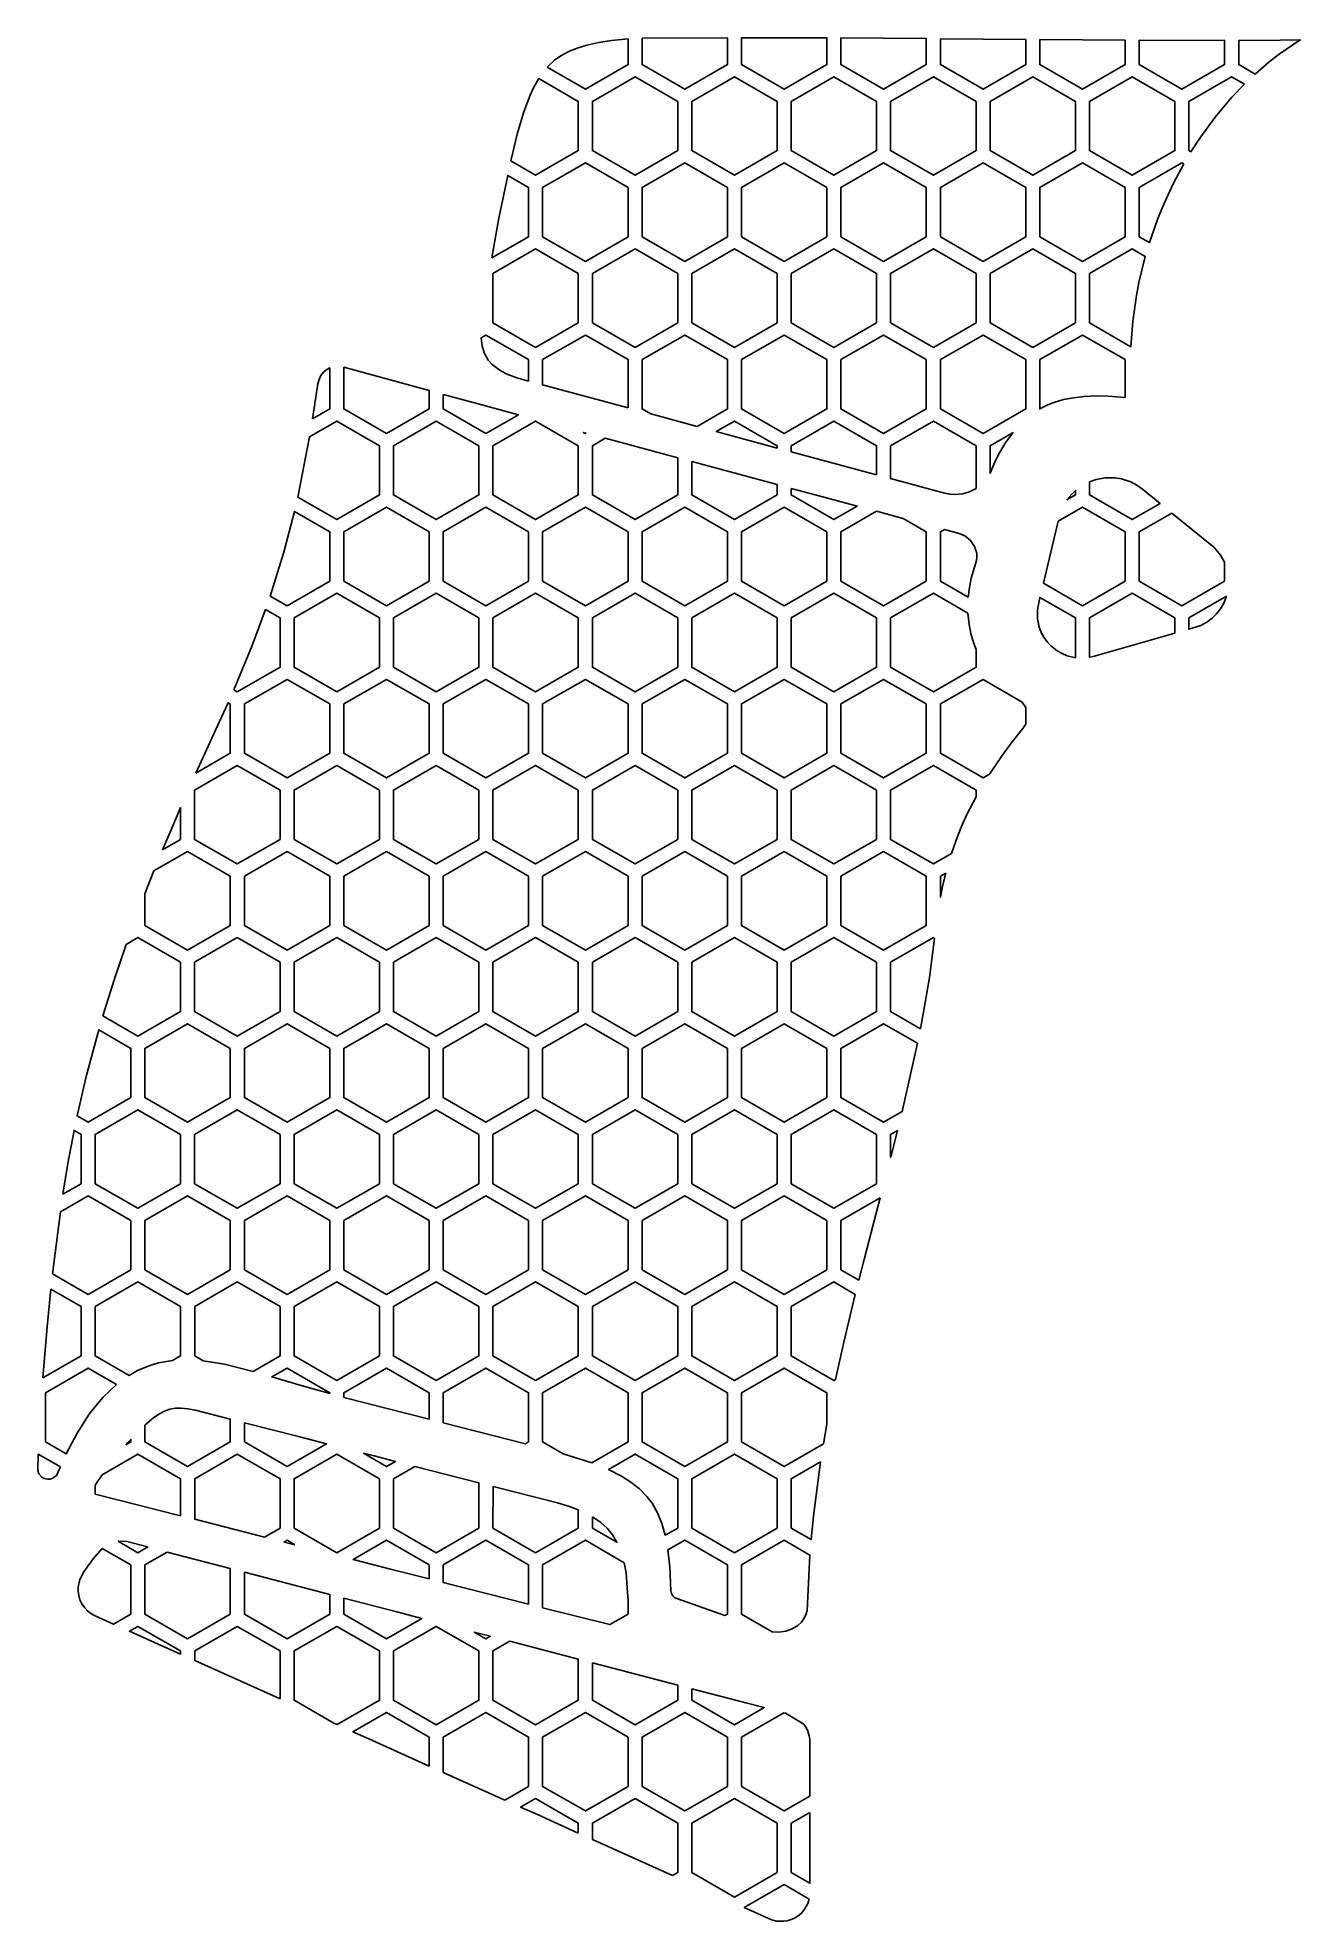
# Model space of a CAD drawing. Header units: millimetres. Extents: x 174.8 to 219.6, y -150.3 to -83.3.
import ezdxf

# ---------------------------------------------------------------- set-up
doc = ezdxf.new("R2010")
doc.units = ezdxf.units.MM

# ---------------------------------------------------------------- blocks, each defined once
blk = doc.blocks.new('HEX')
blk.add_lwpolyline([(1.516, 0.875), (0, 1.75), (-1.516, 0.875), (-1.516, -0.875), (0, -1.75), (1.516, -0.875)], close=True)

msp = doc.modelspace()

# ---------------------------------------------------------------- linework, layer by layer
for points in [[(192.852, -84.393), (193.129, -84.128), (193.395, -83.95), (193.664, -83.815), (193.954, -83.702), (194.263, -83.609), (194.693, -83.514), (195.134, -83.446), (195.723, -83.391), (195.723, -84.301), (194.208, -85.176), (192.852, -84.393)], [(196.223, -83.368), (199.255, -83.346), (199.255, -84.301), (197.739, -85.176), (196.223, -84.301), (196.223, -83.368)], [(199.755, -83.346), (202.786, -83.353), (202.786, -84.301), (201.27, -85.176), (199.755, -84.301), (199.755, -83.346)], [(203.286, -83.356), (206.317, -83.379), (206.317, -84.301), (204.801, -85.176), (203.286, -84.301), (203.286, -83.356)], [(206.817, -83.384), (209.848, -83.411), (209.848, -84.301), (208.332, -85.176), (206.817, -84.301), (206.817, -83.384)], [(210.348, -83.415), (213.379, -83.437), (213.379, -84.301), (211.863, -85.176), (210.348, -84.301), (210.348, -83.415)], [(213.879, -83.439), (216.91, -83.443), (216.91, -84.301), (215.394, -85.176), (213.879, -84.301), (213.879, -83.439)], [(217.41, -83.442), (218.884, -83.433), (219.599, -83.427), (218.849, -83.933), (218.49, -84.21), (217.992, -84.638), (217.41, -84.301), (217.41, -83.442)], [(191.561, -87.725), (191.785, -86.777), (192.021, -85.978), (192.25, -85.383), (192.381, -85.107), (192.554, -84.799), (193.958, -85.609), (193.958, -87.359), (192.442, -88.234), (191.561, -87.725)], [(217.613, -84.996), (217.165, -85.461), (216.572, -86.164), (216.027, -86.911), (215.713, -87.399), (215.644, -87.359), (215.644, -85.609), (217.16, -84.734), (217.613, -84.996)], [(190.889, -91.17), (191.139, -89.76), (191.451, -88.239), (192.192, -88.667), (192.192, -90.417), (190.889, -91.17)], [(215.459, -87.829), (215.09, -88.518), (214.701, -89.368), (214.527, -89.802), (214.24, -90.626), (213.879, -90.417), (213.879, -88.667), (215.394, -87.792), (215.459, -87.829)], [(214.093, -91.118), (213.867, -92.042), (213.78, -92.499), (213.649, -93.417), (213.581, -94.323), (212.113, -93.475), (212.113, -91.725), (213.629, -90.85), (214.093, -91.118)], [(192.192, -95.552), (191.771, -95.428), (191.402, -95.284), (191.135, -95.139), (190.903, -94.961), (190.76, -94.802), (190.625, -94.567), (190.549, -94.308), (190.512, -94.003), (190.677, -93.908), (192.192, -94.783), (192.192, -95.552)], [(195.723, -96.494), (192.692, -95.678), (192.692, -94.783), (194.208, -93.908), (195.723, -94.783), (195.723, -96.494)], [(198.177, -97.155), (196.533, -96.712), (196.223, -96.533), (196.223, -94.783), (197.739, -93.908), (199.255, -94.783), (199.255, -96.533), (198.177, -97.155)], [(213.379, -96.129), (212.778, -96.082), (212.406, -96.073), (211.912, -96.093), (211.548, -96.134), (211.193, -96.204), (210.851, -96.305), (210.631, -96.391), (210.348, -96.533), (210.348, -94.783), (211.863, -93.908), (213.379, -94.783), (213.379, -96.129)], [(184.521, -96.885), (184.71, -95.644), (184.75, -95.484), (184.818, -95.344), (184.911, -95.225), (185.025, -95.131), (185.13, -95.074), (185.13, -96.533), (184.521, -96.885)], [(185.63, -95.047), (188.661, -95.879), (188.661, -96.533), (187.146, -97.408), (185.63, -96.533), (185.63, -95.047)], [(189.161, -96.016), (190.269, -96.318), (191.831, -96.742), (190.677, -97.408), (189.161, -96.533), (189.161, -96.016)], [(183.994, -99.666), (184.415, -97.523), (185.38, -96.966), (186.896, -97.841), (186.896, -99.591), (185.38, -100.466), (183.994, -99.666)], [(201.02, -97.922), (199.456, -97.5), (198.859, -97.339), (199.505, -96.966), (201.02, -97.841), (201.02, -97.922)], [(204.551, -98.874), (201.52, -98.057), (201.52, -97.841), (203.036, -96.966), (204.551, -97.841), (204.551, -98.874)], [(208.082, -99.361), (207.847, -99.48), (207.606, -99.55), (207.353, -99.576), (207.159, -99.564), (206.965, -99.525), (205.051, -99.009), (205.051, -97.841), (206.567, -96.966), (208.082, -97.841), (208.082, -99.361)], [(194.234, -97.393), (194.208, -97.408), (194.135, -97.366), (194.234, -97.393)], [(194.915, -97.577), (197.489, -98.271), (197.489, -99.591), (195.973, -100.466), (194.458, -99.591), (194.458, -97.841), (194.915, -97.577)], [(209.404, -97.367), (209.145, -97.712), (208.927, -98.065), (208.773, -98.367), (208.582, -98.817), (208.582, -97.841), (209.404, -97.367)], [(197.989, -98.406), (201.02, -99.222), (201.02, -99.591), (199.505, -100.466), (197.989, -99.591), (197.989, -98.406)], [(213.999, -99.387), (214.621, -99.893), (213.629, -100.466), (212.113, -99.591), (212.113, -99.118), (212.344, -99.038), (212.678, -98.978), (213.019, -98.98), (213.246, -99.017), (213.58, -99.129), (213.794, -99.242), (213.999, -99.387)], [(201.52, -99.356), (202.773, -99.692), (203.867, -99.986), (203.036, -100.466), (201.52, -99.591), (201.52, -99.356)], [(211.309, -99.767), (211.479, -99.556), (211.613, -99.428), (211.613, -99.591), (211.309, -99.767)], [(183.017, -103.179), (183.499, -101.627), (183.877, -100.176), (185.13, -100.899), (185.13, -102.649), (183.615, -103.524), (183.017, -103.179)], [(204.549, -100.17), (205.492, -100.423), (206.317, -100.899), (206.317, -102.649), (204.801, -103.524), (203.286, -102.649), (203.286, -100.899), (204.549, -100.17)], [(210.474, -102.722), (210.999, -100.523), (211.863, -100.024), (213.379, -100.899), (213.379, -102.649), (211.863, -103.524), (210.474, -102.722)], [(215.037, -100.231), (216.527, -101.448), (216.765, -101.723), (216.91, -101.982), (216.91, -102.649), (215.394, -103.524), (213.879, -102.649), (213.879, -100.899), (215.037, -100.231)], [(207.479, -100.957), (207.686, -101.043), (207.89, -101.206), (208.033, -101.417), (208.108, -101.661), (208.115, -101.79), (208.101, -101.921), (207.915, -102.541), (207.847, -102.872), (207.804, -103.219), (206.817, -102.649), (206.817, -100.899), (206.958, -100.817), (207.479, -100.957)], [(181.722, -106.509), (182.371, -104.942), (182.85, -103.66), (183.365, -103.957), (183.365, -105.707), (181.849, -106.582), (181.722, -106.509)], [(207.795, -103.791), (207.834, -104.194), (207.897, -104.515), (207.987, -104.829), (208.082, -105.082), (208.082, -105.707), (206.567, -106.582), (205.051, -105.707), (205.051, -103.957), (206.567, -103.082), (207.795, -103.791)], [(211.613, -105.37), (211.32, -105.303), (211.137, -105.227), (210.966, -105.13), (210.736, -104.947), (210.603, -104.803), (210.489, -104.643), (210.395, -104.47), (210.323, -104.284), (210.262, -103.987), (210.262, -103.673), (210.353, -103.23), (211.613, -103.957), (211.613, -105.37)], [(215.144, -104.499), (212.243, -105.322), (212.113, -105.352), (212.113, -103.957), (213.629, -103.082), (215.144, -103.957), (215.144, -104.499)], [(216.978, -103.187), (216.878, -103.438), (216.766, -103.632), (216.627, -103.81), (216.464, -103.969), (216.275, -104.107), (216.063, -104.221), (215.644, -104.357), (215.644, -103.957), (216.978, -103.187)], [(209.723, -106.946), (209.848, -107.144), (209.848, -107.714), (209.837, -107.739), (209.747, -107.89), (209.336, -108.407), (208.985, -108.88), (208.56, -109.509), (208.332, -109.64), (206.817, -108.765), (206.817, -107.015), (208.332, -106.14), (209.723, -106.946)], [(180.381, -109.469), (181.209, -107.665), (181.52, -106.97), (181.599, -107.015), (181.599, -108.765), (180.381, -109.469)], [(208.082, -110.314), (207.761, -110.944), (207.559, -111.396), (207.38, -111.847), (207.213, -112.325), (206.567, -112.698), (205.051, -111.823), (205.051, -110.073), (206.567, -109.198), (208.082, -110.073), (208.082, -110.314)], [(179.196, -112.192), (179.53, -111.397), (179.834, -110.696), (179.834, -111.823), (179.196, -112.192)], [(178.568, -113.755), (178.887, -112.947), (180.084, -112.256), (181.599, -113.131), (181.599, -114.881), (180.084, -115.756), (178.568, -114.881), (178.568, -113.755)], [(207.011, -113.019), (206.908, -113.443), (206.817, -113.88), (206.817, -113.131), (207.011, -113.019)], [(177.074, -118.096), (177.475, -116.81), (177.902, -115.555), (178.318, -115.314), (179.834, -116.189), (179.834, -117.939), (178.318, -118.814), (177.074, -118.096)], [(206.602, -115.346), (206.425, -116.729), (206.315, -117.423), (206.108, -118.55), (205.051, -117.939), (205.051, -116.189), (206.567, -115.314), (206.602, -115.346)], [(206.005, -119.067), (205.456, -121.494), (204.801, -121.872), (203.286, -120.997), (203.286, -119.247), (204.801, -118.372), (206.005, -119.067)], [(176.486, -120.247), (176.93, -118.59), (178.068, -119.247), (178.068, -120.997), (176.552, -121.872), (176.161, -121.646), (176.486, -120.247)], [(175.658, -124.427), (175.833, -123.332), (176.051, -122.16), (176.302, -122.305), (176.302, -124.055), (175.658, -124.427)], [(205.291, -122.167), (205.063, -123.069), (205.051, -123.113), (205.051, -122.305), (205.291, -122.167)], [(175.29, -127.26), (175.567, -125.058), (176.552, -124.488), (178.068, -125.363), (178.068, -127.113), (176.552, -127.988), (175.29, -127.26)], [(204.675, -124.561), (204.118, -126.702), (203.92, -127.48), (203.286, -127.113), (203.286, -125.363), (204.675, -124.561)], [(179.547, -130.337), (179.044, -130.424), (178.743, -130.512), (178.309, -130.695), (178.005, -130.866), (176.802, -130.171), (176.802, -128.421), (178.318, -127.546), (179.834, -128.421), (179.834, -130.171), (179.547, -130.337)], [(182.411, -130.722), (181.399, -130.467), (180.633, -130.344), (180.334, -130.171), (180.334, -128.421), (181.849, -127.546), (183.365, -128.421), (183.365, -130.171), (182.411, -130.722)], [(203.794, -127.985), (203.388, -129.68), (203.096, -131.012), (203.036, -131.046), (201.52, -130.171), (201.52, -128.421), (203.036, -127.546), (203.794, -127.985)], [(174.945, -130.955), (175.098, -129.134), (175.231, -127.803), (176.302, -128.421), (176.302, -130.171), (174.945, -130.955)], [(177.56, -131.186), (177.086, -131.635), (176.879, -131.871), (176.59, -132.247), (176.162, -132.917), (175.775, -133.656), (175.037, -133.229), (175.037, -131.479), (176.552, -130.604), (177.56, -131.186)], [(185.13, -131.511), (184.113, -131.227), (183.071, -130.918), (183.615, -130.604), (185.13, -131.479), (185.13, -131.511)], [(188.661, -132.423), (185.63, -131.646), (185.63, -131.479), (187.146, -130.604), (188.661, -131.479), (188.661, -132.423)], [(192.084, -133.292), (189.161, -132.548), (189.161, -131.479), (190.677, -130.604), (192.192, -131.479), (192.192, -133.229), (192.084, -133.292)], [(194.444, -133.968), (193.425, -133.652), (192.692, -133.229), (192.692, -131.479), (194.208, -130.604), (195.723, -131.479), (195.723, -133.229), (194.444, -133.968)], [(202.786, -132.592), (202.662, -133.301), (201.27, -134.104), (199.755, -133.229), (199.755, -131.479), (201.27, -130.604), (202.786, -131.479), (202.786, -132.592)], [(178.568, -132.638), (178.887, -132.36), (179.082, -132.225), (179.261, -132.131), (179.45, -132.064), (179.651, -132.029), (179.855, -132.025), (180.093, -132.05), (180.364, -132.104), (181.599, -132.419), (181.599, -133.229), (180.084, -134.104), (178.568, -133.229), (178.568, -132.638)], [(177.888, -133.333), (177.963, -133.25), (178.068, -133.137), (178.068, -133.229), (177.888, -133.333)], [(182.102, -132.548), (184.022, -133.039), (185.018, -133.294), (183.615, -134.104), (182.099, -133.229), (182.102, -132.548)], [(175.567, -134.113), (175.422, -134.419), (175.294, -134.52), (175.204, -134.549), (175.111, -134.554), (174.989, -134.527), (174.907, -134.483), (174.802, -134.367), (174.759, -134.238), (174.778, -133.668), (175.567, -134.113)], [(179.834, -135.85), (176.802, -135.087), (176.802, -134.761), (177.046, -134.397), (178.318, -133.662), (179.834, -134.537), (179.834, -135.85)], [(182.813, -136.606), (180.334, -135.977), (180.334, -134.537), (181.849, -133.662), (183.365, -134.537), (183.365, -136.287), (182.813, -136.606)], [(186.326, -133.629), (186.71, -133.727), (187.465, -133.92), (187.146, -134.104), (186.326, -133.629)], [(197.045, -136.542), (196.93, -136.13), (196.775, -135.747), (196.577, -135.398), (196.396, -135.163), (196.126, -134.893), (195.822, -134.654), (195.487, -134.441), (195.031, -134.207), (195.973, -133.662), (197.489, -134.537), (197.489, -136.287), (197.045, -136.542)], [(188.158, -134.098), (190.427, -134.678), (190.427, -136.287), (188.911, -137.162), (187.396, -136.287), (187.396, -134.537), (188.158, -134.098)], [(202.56, -133.937), (202.305, -135.867), (202.224, -136.694), (201.52, -136.287), (201.52, -134.537), (202.56, -133.937)], [(190.935, -134.808), (193.217, -135.395), (193.65, -135.525), (193.958, -135.637), (193.958, -136.287), (192.442, -137.162), (190.927, -136.287), (190.935, -134.808)], [(194.464, -135.886), (194.763, -136.095), (194.979, -136.296), (195.169, -136.528), (195.33, -136.791), (194.458, -136.287), (194.464, -135.886)], [(176.796, -139.406), (176.651, -139.325), (176.524, -139.225), (176.416, -139.109), (176.328, -138.979), (176.261, -138.838), (176.217, -138.688), (176.195, -138.534), (176.197, -138.376), (176.257, -138.116), (176.402, -137.841), (176.729, -137.381), (177.054, -137.01), (178.068, -137.595), (178.068, -139.345), (177.453, -139.701), (176.796, -139.406)], [(177.617, -136.758), (177.928, -136.769), (178.669, -136.96), (178.318, -137.162), (177.617, -136.758)], [(179.358, -137.139), (181.599, -137.724), (181.599, -139.345), (180.084, -140.22), (178.568, -139.345), (178.568, -137.595), (179.358, -137.139)], [(183.892, -136.881), (183.507, -136.783), (183.615, -136.72), (183.892, -136.881)], [(188.661, -138.095), (187.333, -137.757), (185.957, -137.407), (187.146, -136.72), (188.661, -137.595), (188.661, -138.095)], [(192.192, -138.992), (189.161, -138.222), (189.161, -137.595), (190.677, -136.72), (192.192, -137.595), (192.192, -138.992)], [(195.592, -137.52), (195.652, -137.88), (195.706, -138.581), (195.723, -138.851), (195.723, -139.345), (195.077, -139.719), (192.692, -139.118), (192.692, -137.595), (194.208, -136.72), (195.592, -137.52)], [(199.165, -139.397), (197.453, -138.794), (197.379, -138.754), (197.318, -138.697), (197.268, -138.614), (197.243, -138.518), (197.204, -137.663), (197.141, -137.066), (197.739, -136.72), (199.255, -137.595), (199.255, -139.345), (199.165, -139.397)], [(202.182, -137.247), (202.085, -139.216), (202.056, -139.331), (201.985, -139.489), (201.884, -139.628), (201.756, -139.747), (201.555, -139.871), (201.327, -139.951), (201.084, -139.986), (200.838, -139.971), (199.755, -139.345), (199.755, -137.595), (201.27, -136.72), (202.182, -137.247)], [(182.099, -137.854), (185.13, -138.644), (185.13, -139.345), (183.615, -140.22), (182.099, -139.345), (182.099, -137.854)], [(185.63, -138.774), (187.511, -139.265), (188.4, -139.496), (187.146, -140.22), (185.63, -139.345), (185.63, -138.774)], [(179.834, -140.771), (179.04, -140.415), (178.015, -139.954), (178.318, -139.779), (179.834, -140.654), (179.834, -140.771)], [(183.365, -142.359), (180.334, -140.996), (180.334, -140.654), (181.849, -139.779), (183.365, -140.654), (183.365, -142.359)], [(185.273, -143.216), (183.865, -142.404), (183.865, -140.654), (185.38, -139.779), (186.896, -140.654), (186.896, -142.404), (185.394, -143.271), (185.273, -143.216)], [(190.264, -139.982), (190.833, -140.131), (190.677, -140.22), (190.264, -139.982)], [(191.522, -140.31), (193.958, -140.945), (193.958, -142.404), (192.442, -143.279), (190.927, -142.404), (190.927, -140.654), (191.522, -140.31)], [(194.458, -141.076), (197.489, -141.866), (197.489, -142.404), (195.973, -143.279), (194.458, -142.404), (194.458, -141.076)], [(197.989, -141.996), (199.951, -142.507), (200.564, -142.667), (199.505, -143.279), (197.989, -142.404), (197.989, -141.996)], [(188.661, -144.74), (186.521, -143.777), (185.956, -143.524), (187.146, -142.837), (188.661, -143.712), (188.661, -144.74)], [(191.349, -145.948), (189.161, -144.965), (189.161, -143.712), (190.677, -142.837), (192.192, -143.712), (192.192, -145.462), (191.349, -145.948)], [(201.97, -143.252), (202.06, -143.391), (202.113, -143.504), (202.161, -143.665), (202.18, -143.792), (202.184, -145.809), (201.27, -146.337), (199.755, -145.462), (199.755, -143.712), (201.252, -142.847), (201.317, -142.863), (201.97, -143.252)], [(193.958, -147.121), (192.505, -146.468), (191.911, -146.201), (192.442, -145.895), (193.958, -146.77), (193.958, -147.121)], [(197.305, -148.626), (194.458, -147.346), (194.458, -146.77), (195.973, -145.895), (197.489, -146.77), (197.489, -148.52), (197.305, -148.626)], [(202.184, -146.389), (202.184, -146.556), (202.184, -148.903), (201.52, -148.52), (201.52, -146.77), (202.184, -146.389)], [(202.157, -149.465), (202.108, -149.624), (202.02, -149.792), (201.904, -149.939), (201.813, -150.024), (201.66, -150.129), (201.549, -150.183), (201.37, -150.238), (201.246, -150.257), (200.99, -150.247), (200.797, -150.194), (199.852, -149.771), (201.27, -148.953), (202.157, -149.465)]]:
    msp.add_lwpolyline(points, close=True)

# ---------------------------------------------------------------- block references
for p in [(195.973, -86.484), (199.505, -86.484), (203.036, -86.484), (206.567, -86.484), (210.098, -86.484), (213.629, -86.484), (194.208, -89.542), (197.739, -89.542), (201.27, -89.542), (204.801, -89.542), (208.332, -89.542), (211.863, -89.542), (192.442, -92.6), (195.973, -92.6), (199.505, -92.6), (203.036, -92.6), (206.567, -92.6), (210.098, -92.6), (201.27, -95.658), (204.801, -95.658), (208.332, -95.658), (188.911, -98.716), (192.442, -98.716), (187.146, -101.774), (190.677, -101.774), (194.208, -101.774), (197.739, -101.774), (201.27, -101.774), (185.38, -104.832), (188.911, -104.832), (192.442, -104.832), (195.973, -104.832), (199.505, -104.832), (203.036, -104.832), (183.615, -107.89), (187.146, -107.89), (190.677, -107.89), (194.208, -107.89), (197.739, -107.89), (201.27, -107.89), (204.801, -107.89), (181.849, -110.948), (185.38, -110.948), (188.911, -110.948), (192.442, -110.948), (195.973, -110.948), (199.505, -110.948), (203.036, -110.948), (183.615, -114.006), (187.146, -114.006), (190.677, -114.006), (194.208, -114.006), (197.739, -114.006), (201.27, -114.006), (204.801, -114.006), (181.849, -117.064), (185.38, -117.064), (188.911, -117.064), (192.442, -117.064), (195.973, -117.064), (199.505, -117.064), (203.036, -117.064), (180.084, -120.122), (183.615, -120.122), (187.146, -120.122), (190.677, -120.122), (194.208, -120.122), (197.739, -120.122), (201.27, -120.122), (178.318, -123.18), (181.849, -123.18), (185.38, -123.18), (188.911, -123.18), (192.442, -123.18), (195.973, -123.18), (199.505, -123.18), (203.036, -123.18), (180.084, -126.238), (183.615, -126.238), (187.146, -126.238), (190.677, -126.238), (194.208, -126.238), (197.739, -126.238), (201.27, -126.238), (185.38, -129.296), (188.911, -129.296), (192.442, -129.296), (195.973, -129.296), (199.505, -129.296), (197.739, -132.354), (185.38, -135.412), (199.505, -135.412), (188.911, -141.529), (194.208, -144.587), (197.739, -144.587), (199.505, -147.645)]:
    msp.add_blockref('HEX', p)

doc.saveas('drawing.dxf')
